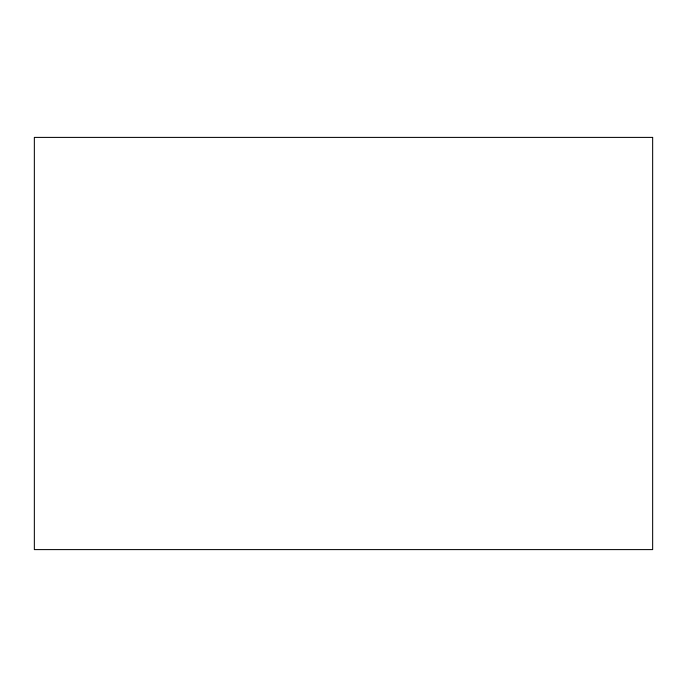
<?xml version="1.0" encoding="UTF-8"?>
<svg xmlns="http://www.w3.org/2000/svg" width="687" height="687" viewBox="0 0 687 687"><rect width="100%" height="100%" fill="white"/><g stroke="black" fill="none" stroke-linecap="round" stroke-linejoin="round"><path stroke-width="1.03" d="M652.65 137.4L34.35 137.4L34.35 549.6L652.65 549.6L652.65 137.4"/></g></svg>
